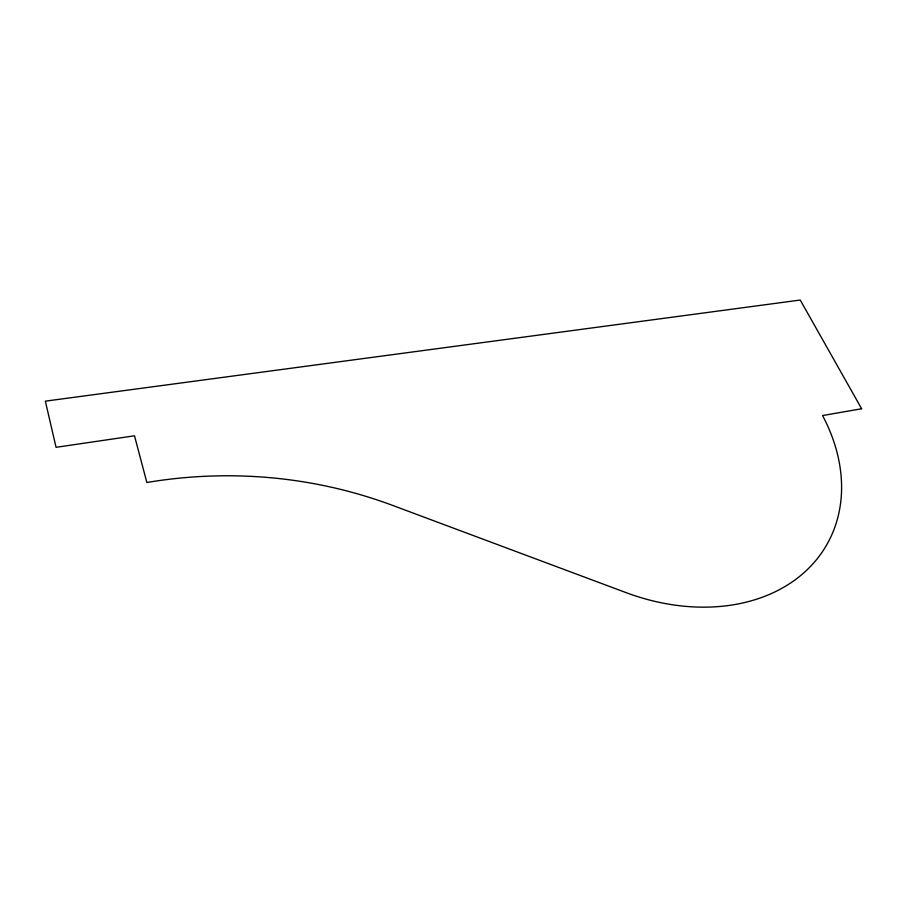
<?xml version="1.0" encoding="UTF-8"?>
<svg xmlns="http://www.w3.org/2000/svg" width="907" height="907" viewBox="0 0 907 907"><rect width="100%" height="100%" fill="white"/><g stroke="black" fill="none" stroke-linecap="round" stroke-linejoin="round"><path stroke-width="1.36" d="M861.65 408.751L822.57 415.553A189.597 143.862 29.3 0 1 803.817 572.839A189.597 143.862 29.3 0 1 623.744 591.749L393.547 505.755A479.803 458.976 -31.6 0 0 146.855 482.49L134.497 435.802L56.053 447.31L45.35 401.155L800.235 300.047L861.65 408.751"/></g></svg>
